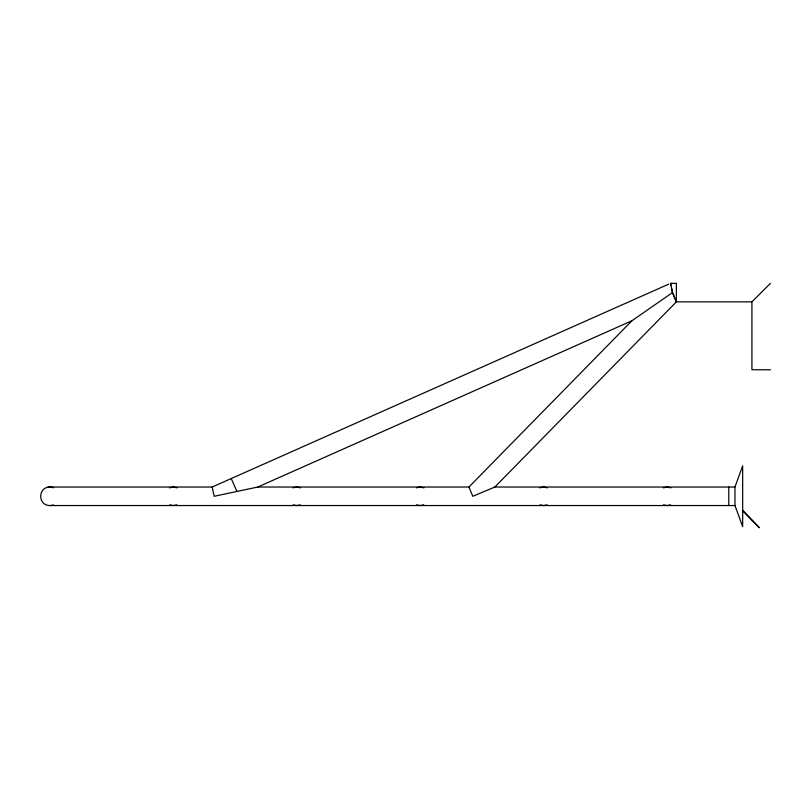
<?xml version="1.0" encoding="UTF-8"?>
<svg xmlns="http://www.w3.org/2000/svg" width="811" height="811" viewBox="0 0 811 811"><rect width="100%" height="100%" fill="white"/><g stroke="black" fill="none" stroke-linecap="round" stroke-linejoin="round"><path stroke-width="1.22" d="M734.959 487.026L742.673 465.828L742.673 526.745L734.959 505.547L734.959 487.026L494.852 487.026L472.813 496.291L468.93 487.056M671.457 287.743L672.481 292.599L631.921 320.75L468.92 487.026L257.786 487.026L214.155 496.291L212.188 487.056M494.852 487.026L676.374 301.854L676.384 283.333L670.525 283.333L670.636 283.85M770.45 369.755L751.929 369.755L751.929 301.854L770.409 283.374M668.72 284.134L212.188 487.026L49.806 487.026M257.786 487.026L631.911 320.761M169.479 487.837L173.26 487.026L177.041 487.837M292.933 487.837L296.704 487.026L300.486 487.837M416.378 487.837L420.159 487.026L423.94 487.837M539.832 487.837L543.613 487.026L547.395 487.837M663.276 487.837L667.058 487.026L670.839 487.837M53.293 504.868L52.218 505.223A18.227 12.885 -90 0 1 47.474 505.243C38.421 503.438 38.522 489.134 47.474 487.33A18.227 12.885 -90 0 1 52.147 487.33L53.567 487.827M176.859 504.817L173.26 505.547L169.661 504.817M300.303 504.817L296.704 505.547L293.116 504.817M423.758 504.817L420.26 505.547L416.56 504.817M547.202 504.817L543.613 505.547L540.014 504.817M670.656 504.817L667.058 505.547L663.469 504.817M751.929 301.854L676.384 301.854L672.481 292.599L670.646 283.921M49.806 505.547L734.959 505.547M742.856 510.636L759.552 527.667M742.653 510.636L759.116 527.667M231.226 478.571L236.954 491.446M676.202 301.439L672.481 292.599M670.778 284.509L670.971 285.442M728.785 487.026L728.785 505.547M47.474 487.33A18.227 12.885 90 0 1 52.147 487.33"/></g></svg>
